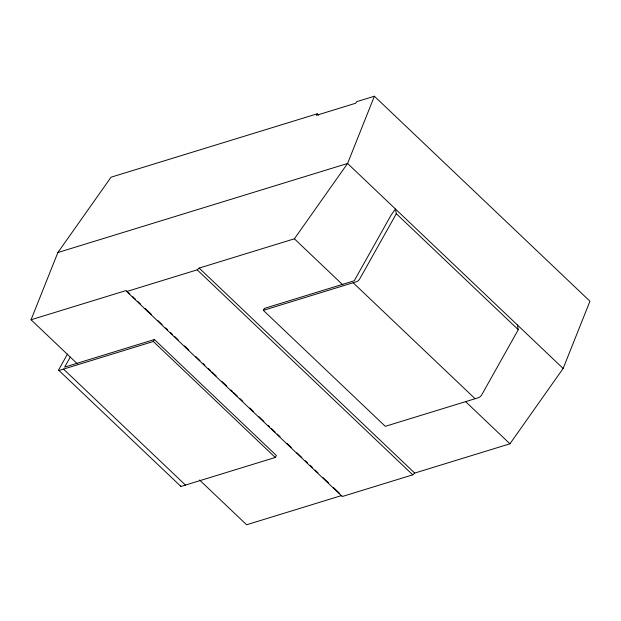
<?xml version="1.0" encoding="UTF-8"?>
<svg xmlns="http://www.w3.org/2000/svg" width="621" height="621" viewBox="0 0 621 621"><rect width="100%" height="100%" fill="white"/><g stroke="black" fill="none" stroke-linecap="round" stroke-linejoin="round"><path stroke-width="0.93" d="M77.392 363.836L31.05 319.768L57.862 252.537L111.058 177.195L317.199 113.822L318.604 115.157M126.676 291.521L342.241 496.513L412.755 474.832L414.719 473.078L509.942 443.805L563.138 368.463L589.95 301.232L374.385 96.239L347.574 163.47L294.385 238.806L199.162 268.086L197.191 269.84L126.676 291.521L126.273 290.496L31.05 319.768M67.495 354.071L58.964 369.278A1.972 0.745 -46.4 0 0 59.344 370.38L153.325 341.488L154.419 339.524L276.384 455.511L275.282 457.467L181.301 486.359A1.972 0.745 -46.4 0 1 180.672 485.948M70.266 357.075L64.615 367.135L154.419 339.524M317.199 113.822L316.353 115.335L355.748 103.218L356.601 101.704L374.385 96.239M263.327 310.345L264.43 308.389L354.234 280.777L390.943 215.363L395.445 208.982L396.322 213.709L518.279 329.697L481.772 394.754A3.097 1.172 -46.4 0 1 478.581 397.65L385.292 426.332L263.327 310.345L356.617 281.662A3.097 1.172 -46.4 0 0 359.807 278.775L396.322 213.709M57.862 252.537L347.574 163.47L563.138 368.463M341.829 495.488L246.615 524.761L199.566 480.025M353.132 282.734L475.096 398.721M294.385 238.806L342.831 284.884M465.703 401.733L509.942 443.805M199.162 268.086L414.719 473.078M197.191 269.84L412.755 474.832M128.376 292.499L129.781 293.834M132.591 296.504L135.394 299.175M137.505 301.177L140.315 303.848M145.229 308.521L151.547 314.536M157.866 320.545L162.081 324.55M165.59 327.888L167.693 329.891M170.503 332.561L172.615 334.564M174.718 336.566L178.227 339.904M184.546 345.913L188.761 349.926M195.786 356.601L199.993 360.607M202.803 363.277L204.907 365.28M208.423 368.618L210.527 370.621M211.932 371.956L216.147 375.961M221.759 381.31L226.681 385.983M230.888 389.988L232.293 391.323M233.698 392.658L237.206 395.996M240.016 398.666L242.827 401.337M249.852 408.013L253.36 411.35M258.973 416.699L263.894 421.372M268.101 425.377L269.506 426.712M271.618 428.715L275.126 432.053M277.23 434.056L280.04 436.726M287.065 443.402L291.272 447.415M296.892 452.756L301.806 457.429M305.315 460.766L307.426 462.769M310.236 465.44L312.34 467.442M315.15 470.113L317.96 472.783M322.873 477.456L328.486 482.804M333.407 487.477L339.726 493.485M153.325 341.488L275.282 457.467M63.521 369.091L185.477 485.079M58.778 370.302L180.742 486.282M517.402 324.969L518.279 329.697"/></g></svg>
